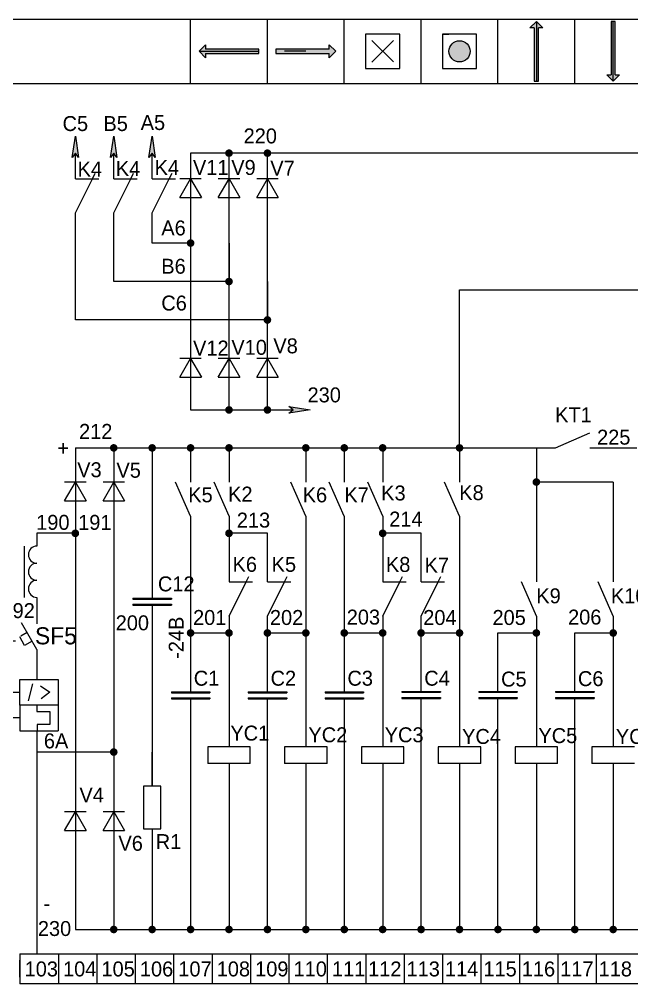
# Model space of a CAD drawing. Header units: inches. Extents: x 0 to 2090, y -987 to 594.
# Drawn here: x 1789.4 to 1932.9, y 344.9 to 570.7 of the extents above; entities that cross this region are included whole.
import ezdxf

# ---------------------------------------------------------------- set-up
doc = ezdxf.new("R2010")
doc.units = ezdxf.units.IN
doc.header["$MEASUREMENT"] = 0

# ---------------------------------------------------------------- blocks, each defined once
blk = doc.blocks.new('авт защ-верт-теп-элмаг')
for p, q in [((0, 0.8), (0, -4.2)), ((0, -10.2), (-3.6, -3.97)), ((-2.26, -6.22), (-3.78, -7.1)), ((-8, -8.2), (-8, -11.2)), ((-5, -8.2), (-7, -8.2)), ((-2.87, -9.28), (-4.04, -7.25)), ((-1.08, -8.24), (-2.87, -9.28)), ((0, -10.2), (0, -17.2)), ((-8, -13.2), (-8, -16.2)), ((-4, -17.2), (5, -17.2)), ((-4, -23.2), (-4, -17.2)), ((5, -17.2), (5, -23.2)), ((-8, -18.2), (-8, -21.2)), ((-7, -20.2), (-4, -20.2)), ((-1, -18.2), (-2.07, -22.18)), ((0.86, -18.72), (3, -20.2)), ((3, -20.2), (1, -21.72)), ((-8, -26.2), (-8, -23.2)), ((-4, -23.2), (-4, -29.2)), ((5, -23.2), (-4, -23.2)), ((0, -23.2), (0, -24.72)), ((0, -24.72), (3.06, -24.72)), ((3.06, -24.72), (3.06, -27.71)), ((5, -23.2), (5, -29.2)), ((-4, -26.2), (-7, -26.2)), ((-4, -29.2), (5, -29.2)), ((0, -29.2), (0, -34.2)), ((0.06, -27.71), (0.06, -29.18)), ((3.06, -27.71), (0.06, -27.71))]:
    blk.add_line(p, q)

msp = doc.modelspace()

# ---------------------------------------------------------------- hatches: boundary and pattern name
for points in [[(1910.55, 570.23), (1909.05, 568.73), (1910.05, 568.73), (1910.05, 556.23), (1911.05, 556.23), (1911.05, 568.73), (1912.05, 568.73)], [(1928.55, 556.23), (1930.05, 557.73), (1929.05, 557.73), (1929.05, 570.23), (1928.05, 570.23), (1928.05, 557.73), (1927.05, 557.73)], [(1831.55, 563.23), (1833.05, 561.73), (1833.05, 562.73), (1845.55, 562.73), (1845.55, 563.73), (1833.05, 563.73), (1833.05, 564.73)], [(1863.55, 563.23), (1862.05, 564.73), (1862.05, 563.73), (1849.55, 563.73), (1849.55, 562.73), (1862.05, 562.73), (1862.05, 561.73)], [(1802.55, 543.39), (1803.27, 538.39), (1802.55, 539.39), (1801.77, 538.39)], [(1811.55, 543.39), (1812.27, 538.39), (1811.55, 539.39), (1810.77, 538.39)], [(1820.55, 543.39), (1821.27, 538.39), (1820.55, 539.39), (1819.77, 538.39)], [(1857.55, 479.27), (1852.55, 478.54), (1853.55, 479.27), (1852.55, 480.05)]]:
    msp.add_hatch(color=256).paths.add_polyline_path(points)
h = msp.add_hatch(color=256)
edge = h.paths.add_edge_path()
edge.add_arc((1892.55, 563.23), 2.49, 0, 360)
h = msp.add_hatch(color=256)
edge = h.paths.add_edge_path()
edge.add_arc((1838.55, 539.39), 0.9, 0, 360)
h = msp.add_hatch(color=256)
edge = h.paths.add_edge_path()
edge.add_arc((1847.55, 539.39), 0.9, 0, 360)
h = msp.add_hatch(color=256)
edge = h.paths.add_edge_path()
edge.add_arc((1829.55, 518.33), 0.9, 0, 360)
h = msp.add_hatch(color=256)
edge = h.paths.add_edge_path()
edge.add_arc((1838.55, 509.33), 0.9, 0, 360)
h = msp.add_hatch(color=256)
edge = h.paths.add_edge_path()
edge.add_arc((1847.55, 500.33), 0.9, 0, 360)
h = msp.add_hatch(color=256)
edge = h.paths.add_edge_path()
edge.add_arc((1838.55, 479.27), 0.9, 0, 360)
h = msp.add_hatch(color=256)
edge = h.paths.add_edge_path()
edge.add_arc((1847.55, 479.27), 0.9, 0, 360)
h = msp.add_hatch(color=256)
edge = h.paths.add_edge_path()
edge.add_arc((1811.55, 470.38), 0.9, 0, 360)
h = msp.add_hatch(color=256)
edge = h.paths.add_edge_path()
edge.add_arc((1820.55, 470.38), 0.9, 0, 360)
h = msp.add_hatch(color=256)
edge = h.paths.add_edge_path()
edge.add_arc((1829.55, 470.38), 0.9, 0, 360)
h = msp.add_hatch(color=256)
edge = h.paths.add_edge_path()
edge.add_arc((1838.55, 470.38), 0.9, 0, 360)
h = msp.add_hatch(color=256)
edge = h.paths.add_edge_path()
edge.add_arc((1856.55, 470.38), 0.9, 0, 360)
h = msp.add_hatch(color=256)
edge = h.paths.add_edge_path()
edge.add_arc((1865.55, 470.38), 0.9, 0, 360)
h = msp.add_hatch(color=256)
edge = h.paths.add_edge_path()
edge.add_arc((1874.55, 470.38), 0.9, 0, 360)
h = msp.add_hatch(color=256)
edge = h.paths.add_edge_path()
edge.add_arc((1892.55, 470.38), 0.9, 0, 360)
h = msp.add_hatch(color=256)
edge = h.paths.add_edge_path()
edge.add_arc((1910.55, 462.38), 0.9, 0, 360)
h = msp.add_hatch(color=256)
edge = h.paths.add_edge_path()
edge.add_arc((1802.55, 450.38), 0.9, 0, 360)
h = msp.add_hatch(color=256)
edge = h.paths.add_edge_path()
edge.add_arc((1838.55, 450.38), 0.9, 0, 360)
h = msp.add_hatch(color=256)
edge = h.paths.add_edge_path()
edge.add_arc((1874.55, 450.38), 0.9, 0, 360)
h = msp.add_hatch(color=256)
h.paths.add_polyline_path([(1816.04, 433.77), (1816.04, 433.57), (1825.06, 433.57), (1825.06, 433.77)])
h.paths.add_polyline_path([(1816.04, 435.19), (1816.04, 434.99), (1825.06, 434.99), (1825.06, 435.19)])
h = msp.add_hatch(color=256)
edge = h.paths.add_edge_path()
edge.add_arc((1829.55, 427.05), 0.9, 0, 360)
h = msp.add_hatch(color=256)
edge = h.paths.add_edge_path()
edge.add_arc((1838.55, 427.05), 0.9, 0, 360)
h = msp.add_hatch(color=256)
edge = h.paths.add_edge_path()
edge.add_arc((1847.55, 427.05), 0.9, 0, 360)
h = msp.add_hatch(color=256)
edge = h.paths.add_edge_path()
edge.add_arc((1856.55, 427.05), 0.9, 0, 360)
h = msp.add_hatch(color=256)
edge = h.paths.add_edge_path()
edge.add_arc((1865.55, 427.05), 0.9, 0, 360)
h = msp.add_hatch(color=256)
edge = h.paths.add_edge_path()
edge.add_arc((1874.55, 427.05), 0.9, 0, 360)
h = msp.add_hatch(color=256)
edge = h.paths.add_edge_path()
edge.add_arc((1883.55, 427.05), 0.9, 0, 360)
h = msp.add_hatch(color=256)
edge = h.paths.add_edge_path()
edge.add_arc((1892.55, 427.05), 0.9, 0, 360)
h = msp.add_hatch(color=256)
edge = h.paths.add_edge_path()
edge.add_arc((1910.55, 427.05), 0.9, 0, 360)
h = msp.add_hatch(color=256)
edge = h.paths.add_edge_path()
edge.add_arc((1928.55, 427.05), 0.9, 0, 360)
h = msp.add_hatch(color=256)
h.paths.add_polyline_path([(1825.04, 411.83), (1825.04, 411.63), (1834.06, 411.63), (1834.06, 411.83)])
h.paths.add_polyline_path([(1825.04, 413.25), (1825.04, 413.05), (1834.06, 413.05), (1834.06, 413.25)])
h = msp.add_hatch(color=256)
h.paths.add_polyline_path([(1843.04, 411.83), (1843.04, 411.63), (1852.06, 411.63), (1852.06, 411.83)])
h.paths.add_polyline_path([(1843.04, 413.25), (1843.04, 413.05), (1852.06, 413.05), (1852.06, 413.25)])
h = msp.add_hatch(color=256)
h.paths.add_polyline_path([(1861.04, 411.83), (1861.04, 411.63), (1870.06, 411.63), (1870.06, 411.83)])
h.paths.add_polyline_path([(1861.04, 413.25), (1861.04, 413.05), (1870.06, 413.05), (1870.06, 413.25)])
h = msp.add_hatch(color=256)
h.paths.add_polyline_path([(1879.04, 411.93), (1879.04, 411.73), (1888.06, 411.73), (1888.06, 411.93)])
h.paths.add_polyline_path([(1879.04, 413.35), (1879.04, 413.15), (1888.06, 413.15), (1888.06, 413.35)])
h = msp.add_hatch(color=256)
h.paths.add_polyline_path([(1897.04, 411.93), (1897.04, 411.73), (1906.06, 411.73), (1906.06, 411.93)])
h.paths.add_polyline_path([(1897.04, 413.35), (1897.04, 413.15), (1906.06, 413.15), (1906.06, 413.35)])
h = msp.add_hatch(color=256)
h.paths.add_polyline_path([(1915.04, 411.93), (1915.04, 411.73), (1924.06, 411.73), (1924.06, 411.93)])
h.paths.add_polyline_path([(1915.04, 413.35), (1915.04, 413.15), (1924.06, 413.15), (1924.06, 413.35)])
h = msp.add_hatch(color=256)
edge = h.paths.add_edge_path()
edge.add_arc((1811.55, 399.16), 0.9, 0, 360)
h = msp.add_hatch(color=256)
edge = h.paths.add_edge_path()
edge.add_arc((1811.55, 357.62), 0.9, 0, 360)
h = msp.add_hatch(color=256)
edge = h.paths.add_edge_path()
edge.add_arc((1820.55, 357.62), 0.9, 0, 360)
h = msp.add_hatch(color=256)
edge = h.paths.add_edge_path()
edge.add_arc((1829.55, 357.62), 0.9, 0, 360)
h = msp.add_hatch(color=256)
edge = h.paths.add_edge_path()
edge.add_arc((1838.55, 357.62), 0.9, 0, 360)
h = msp.add_hatch(color=256)
edge = h.paths.add_edge_path()
edge.add_arc((1847.55, 357.62), 0.9, 0, 360)
h = msp.add_hatch(color=256)
edge = h.paths.add_edge_path()
edge.add_arc((1856.55, 357.62), 0.9, 0, 360)
h = msp.add_hatch(color=256)
edge = h.paths.add_edge_path()
edge.add_arc((1865.55, 357.62), 0.9, 0, 360)
h = msp.add_hatch(color=256)
edge = h.paths.add_edge_path()
edge.add_arc((1874.55, 357.62), 0.9, 0, 360)
h = msp.add_hatch(color=256)
edge = h.paths.add_edge_path()
edge.add_arc((1883.55, 357.62), 0.9, 0, 360)
h = msp.add_hatch(color=256)
edge = h.paths.add_edge_path()
edge.add_arc((1892.55, 357.62), 0.9, 0, 360)
h = msp.add_hatch(color=256)
edge = h.paths.add_edge_path()
edge.add_arc((1901.55, 357.62), 0.9, 0, 360)
h = msp.add_hatch(color=256)
edge = h.paths.add_edge_path()
edge.add_arc((1910.55, 357.62), 0.9, 0, 360)
h = msp.add_hatch(color=256)
edge = h.paths.add_edge_path()
edge.add_arc((1919.55, 357.62), 0.9, 0, 360)
h = msp.add_hatch(color=256)
edge = h.paths.add_edge_path()
edge.add_arc((1928.55, 357.62), 0.9, 0, 360)

# ---------------------------------------------------------------- linework, layer by layer
for p, q in [((1780.18, 570.73), (2088.61, 570.73)), ((1829.55, 555.73), (1829.55, 570.73)), ((1847.55, 555.73), (1847.55, 570.73)), ((1865.55, 555.73), (1865.55, 570.73)), ((1883.55, 555.73), (1883.55, 570.73)), ((1901.55, 555.73), (1901.55, 570.73)), ((1910.55, 570.23), (1909.05, 568.73)), ((1910.55, 570.23), (1912.05, 568.73)), ((1910.55, 570.23), (1910.55, 556.23)), ((1919.55, 555.73), (1919.55, 570.73)), ((1928.05, 570.23), (1928.05, 557.73)), ((1929.05, 570.23), (1928.05, 570.23)), ((1928.55, 556.23), (1928.55, 570.23)), ((1929.05, 557.73), (1929.05, 570.23)), ((1878.55, 567.24), (1870.55, 567.24)), ((1870.55, 567.24), (1870.55, 559.24)), ((1878.55, 559.24), (1878.55, 567.24)), ((1896.55, 567.23), (1888.55, 567.23)), ((1888.55, 567.23), (1888.55, 559.23)), ((1888.55, 567.23), (1890.03, 567.23)), ((1896.55, 559.23), (1896.55, 567.23)), ((1910.05, 568.73), (1909.05, 568.73)), ((1910.05, 568.73), (1910.05, 556.23)), ((1911.05, 556.23), (1911.05, 568.73)), ((1912.05, 568.73), (1911.05, 568.73)), ((1928.55, 563.23), (1928.55, 568.23)), ((1831.55, 563.23), (1833.05, 564.73)), ((1833.05, 564.73), (1833.05, 563.73)), ((1862.05, 563.73), (1862.05, 564.73)), ((1863.55, 563.23), (1862.05, 564.73)), ((1872.04, 565.76), (1877.05, 560.74)), ((1872.04, 560.72), (1877.05, 565.74)), ((1831.55, 563.23), (1833.05, 561.73)), ((1831.55, 563.23), (1845.55, 563.23)), ((1845.55, 563.73), (1833.05, 563.73)), ((1833.05, 562.73), (1845.55, 562.73)), ((1833.05, 562.73), (1833.05, 561.73)), ((1838.55, 563.23), (1843.55, 563.23)), ((1845.55, 562.73), (1845.55, 563.73)), ((1862.05, 563.73), (1849.55, 563.73)), ((1849.55, 563.73), (1849.55, 562.73)), ((1849.55, 562.73), (1862.05, 562.73)), ((1856.55, 563.23), (1851.55, 563.23)), ((1863.55, 563.23), (1862.05, 561.73)), ((1862.05, 561.73), (1862.05, 562.73)), ((1910.55, 563.23), (1910.55, 558.23)), ((1870.55, 559.24), (1878.55, 559.24)), ((1888.55, 559.23), (1896.55, 559.23)), ((1780.18, 555.73), (2034.05, 555.73)), ((1829.55, 555.73), (1847.55, 555.73)), ((1847.55, 555.73), (1865.55, 555.73)), ((1865.55, 555.73), (1883.55, 555.73)), ((1883.55, 555.73), (1901.55, 555.73)), ((1901.55, 555.73), (1919.55, 555.73)), ((1910.05, 556.23), (1911.05, 556.23)), ((1919.55, 555.73), (1937.55, 555.73)), ((1927.05, 557.73), (1928.05, 557.73)), ((1928.55, 556.23), (1927.05, 557.73)), ((1928.55, 556.23), (1930.05, 557.73)), ((1929.05, 557.73), (1930.05, 557.73)), ((1801.77, 538.39), (1802.55, 543.39)), ((1802.55, 543.39), (1803.27, 538.39)), ((1810.77, 538.39), (1811.55, 543.39)), ((1811.55, 543.39), (1812.27, 538.39)), ((1819.77, 538.39), (1820.55, 543.39)), ((1820.55, 543.39), (1821.27, 538.39)), ((1802.55, 539.39), (1801.77, 538.39)), ((1802.55, 533.39), (1802.55, 539.39)), ((1802.55, 533.39), (1802.55, 539.39)), ((1803.27, 538.39), (1802.55, 539.39)), ((1811.55, 539.39), (1810.77, 538.39)), ((1811.55, 533.39), (1811.55, 539.39)), ((1811.55, 533.39), (1811.55, 539.39)), ((1812.27, 538.39), (1811.55, 539.39)), ((1820.55, 539.39), (1819.77, 538.39)), ((1820.55, 533.39), (1820.55, 539.39)), ((1820.55, 533.39), (1820.55, 539.39)), ((1821.27, 538.39), (1820.55, 539.39)), ((1973.55, 539.39), (1829.55, 539.39)), ((1829.55, 539.39), (1829.55, 479.27)), ((1838.55, 479.27), (1838.55, 539.39)), ((1847.55, 479.27), (1847.55, 539.39)), ((1802.55, 533.39), (1806.55, 533.39)), ((1802.55, 525.39), (1806.55, 533.39)), ((1806.55, 533.39), (1807.2, 534.7)), ((1806.55, 533.39), (1808.02, 533.39)), ((1811.55, 533.39), (1815.55, 533.39)), ((1811.55, 525.39), (1815.55, 533.39)), ((1815.55, 533.39), (1816.2, 534.7)), ((1815.55, 533.39), (1817.02, 533.39)), ((1820.55, 533.39), (1824.55, 533.39)), ((1820.55, 525.39), (1824.55, 533.39)), ((1824.55, 533.39), (1825.2, 534.7)), ((1824.55, 533.39), (1826.02, 533.39)), ((1832.05, 533.39), (1827.04, 533.39)), ((1827.04, 529.03), (1829.55, 533.39)), ((1829.55, 533.39), (1832.07, 529.03)), ((1841.05, 533.39), (1836.04, 533.39)), ((1836.04, 529.03), (1838.55, 533.39)), ((1838.55, 533.39), (1841.07, 529.03)), ((1850.05, 533.39), (1845.04, 533.39)), ((1845.04, 529.03), (1847.55, 533.39)), ((1847.55, 533.39), (1850.07, 529.03)), ((1827.04, 529.03), (1832.07, 529.03)), ((1836.04, 529.03), (1841.07, 529.03)), ((1845.04, 529.03), (1850.07, 529.03)), ((1829.55, 527.33), (1829.55, 491.33)), ((1829.55, 527.33), (1829.55, 518.33)), ((1802.55, 500.33), (1802.55, 525.39)), ((1811.55, 509.33), (1811.55, 525.39)), ((1820.55, 518.33), (1820.55, 525.39)), ((1829.55, 518.33), (1820.55, 518.33)), ((1838.55, 518.33), (1838.55, 509.33)), ((1838.55, 509.33), (1811.55, 509.33)), ((1847.55, 509.33), (1847.55, 500.33)), ((1892.55, 470.38), (1892.55, 507.36)), ((1892.55, 507.36), (2018.55, 507.36)), ((1847.55, 500.33), (1802.55, 500.33)), ((1832.05, 491.33), (1827.04, 491.33)), ((1827.04, 486.97), (1829.55, 491.33)), ((1829.55, 491.33), (1832.07, 486.97)), ((1841.05, 491.33), (1836.04, 491.33)), ((1836.04, 486.97), (1838.55, 491.33)), ((1838.55, 491.33), (1841.07, 486.97)), ((1850.05, 491.33), (1845.04, 491.33)), ((1845.04, 486.97), (1847.55, 491.33)), ((1847.55, 491.33), (1850.07, 486.97)), ((1827.04, 486.97), (1832.07, 486.97)), ((1836.04, 486.97), (1841.07, 486.97)), ((1845.04, 486.97), (1850.07, 486.97)), ((1829.55, 479.27), (1838.55, 479.27)), ((1838.55, 479.27), (1847.55, 479.27)), ((1847.55, 479.27), (1853.55, 479.27)), ((1853.55, 479.27), (1852.55, 480.05)), ((1852.55, 480.05), (1857.55, 479.27)), ((1852.55, 478.54), (1853.55, 479.27)), ((1857.55, 479.27), (1852.55, 478.54)), ((1915.05, 470.38), (1923.05, 473.88)), ((1802.55, 470.38), (1811.55, 470.38)), ((1802.55, 470.38), (1802.55, 357.62)), ((1811.55, 470.38), (1820.55, 470.38)), ((1811.55, 470.38), (1811.55, 357.62)), ((1820.55, 470.38), (1829.55, 470.38)), ((1820.55, 470.38), (1820.55, 434.99)), ((1829.55, 470.38), (1838.55, 470.38)), ((1829.55, 470.38), (1829.55, 462.38)), ((1838.55, 470.38), (1856.55, 470.38)), ((1838.55, 470.38), (1838.55, 462.38)), ((1856.55, 470.38), (1865.55, 470.38)), ((1856.55, 470.38), (1856.55, 462.38)), ((1865.55, 470.38), (1874.55, 470.38)), ((1865.55, 470.38), (1865.55, 462.38)), ((1874.55, 470.38), (1892.55, 470.38)), ((1874.55, 470.38), (1874.55, 462.38)), ((1892.55, 470.38), (1910.55, 470.38)), ((1892.55, 470.38), (1892.55, 462.38)), ((1910.55, 470.38), (1915.05, 470.38)), ((1910.55, 470.38), (1910.55, 438.99)), ((1923.05, 470.38), (1928.55, 470.38)), ((1928.55, 470.38), (1934.05, 470.38)), ((1805.05, 462.38), (1800.04, 462.38)), ((1800.04, 458.02), (1802.55, 462.38)), ((1802.55, 462.38), (1805.07, 458.02)), ((1814.05, 462.38), (1809.04, 462.38)), ((1809.04, 458.02), (1811.55, 462.38)), ((1811.55, 462.38), (1814.07, 458.02)), ((1829.55, 454.38), (1826.05, 462.38)), ((1838.55, 454.38), (1835.05, 462.38)), ((1856.55, 454.38), (1853.05, 462.38)), ((1865.55, 454.38), (1862.05, 462.38)), ((1874.55, 454.38), (1871.05, 462.38)), ((1892.55, 454.38), (1889.05, 462.38)), ((1928.55, 462.38), (1910.55, 462.38)), ((1928.55, 462.38), (1928.55, 438.99)), ((1800.04, 458.02), (1805.07, 458.02)), ((1802.55, 458.38), (1802.55, 450.38)), ((1809.04, 458.02), (1814.07, 458.02)), ((1829.55, 454.38), (1829.55, 413.05)), ((1838.55, 454.38), (1838.55, 438.99)), ((1856.55, 454.38), (1856.55, 400.42)), ((1865.55, 454.38), (1865.55, 413.05)), ((1874.55, 454.38), (1874.55, 438.99)), ((1892.55, 454.38), (1892.55, 400.42)), ((1802.55, 450.38), (1793.55, 450.38)), ((1793.55, 450.38), (1793.55, 447.38)), ((1793.55, 450.38), (1793.55, 447.38)), ((1847.55, 450.38), (1838.55, 450.38)), ((1847.55, 438.99), (1847.55, 450.38)), ((1883.55, 450.38), (1874.55, 450.38)), ((1883.55, 438.99), (1883.55, 450.38)), ((1790.55, 447.38), (1790.55, 435.38)), ((1838.55, 438.99), (1842.55, 438.99)), ((1838.55, 430.99), (1842.55, 438.99)), ((1842.55, 438.99), (1843.2, 440.29)), ((1842.55, 438.99), (1844.02, 438.99)), ((1847.55, 438.99), (1851.55, 438.99)), ((1847.55, 430.99), (1851.55, 438.99)), ((1851.55, 438.99), (1852.2, 440.29)), ((1851.55, 438.99), (1853.02, 438.99)), ((1874.55, 438.99), (1878.55, 438.99)), ((1874.55, 430.99), (1878.55, 438.99)), ((1878.55, 438.99), (1879.2, 440.29)), ((1878.55, 438.99), (1880.02, 438.99)), ((1883.55, 438.99), (1887.55, 438.99)), ((1883.55, 430.99), (1887.55, 438.99)), ((1887.55, 438.99), (1888.2, 440.29)), ((1887.55, 438.99), (1889.02, 438.99)), ((1910.55, 430.99), (1907.05, 438.99)), ((1928.55, 430.99), (1925.05, 438.99)), ((1793.55, 435.38), (1793.55, 434.16)), ((1816.04, 435.19), (1825.06, 435.19)), ((1816.04, 435.19), (1816.04, 434.99)), ((1816.04, 434.99), (1825.06, 434.99)), ((1816.04, 433.77), (1825.06, 433.77)), ((1816.04, 433.77), (1816.04, 433.57)), ((1816.04, 433.77), (1825.06, 433.77)), ((1816.04, 433.57), (1825.06, 433.57)), ((1816.04, 433.57), (1825.06, 433.57)), ((1820.55, 435.19), (1820.55, 434.99)), ((1820.55, 433.77), (1820.55, 391.16)), ((1820.55, 433.77), (1820.55, 433.57)), ((1825.06, 435.19), (1825.06, 434.99)), ((1825.06, 433.77), (1825.06, 433.57)), ((1838.55, 430.99), (1838.55, 400.42)), ((1847.55, 413.05), (1847.55, 430.99)), ((1874.55, 430.99), (1874.55, 400.42)), ((1883.55, 413.15), (1883.55, 430.99)), ((1910.55, 430.99), (1910.55, 400.42)), ((1928.55, 430.99), (1928.55, 400.42)), ((1829.55, 427.05), (1838.55, 427.05)), ((1847.55, 427.05), (1856.55, 427.05)), ((1865.55, 427.05), (1874.55, 427.05)), ((1883.55, 427.05), (1892.55, 427.05)), ((1901.55, 413.15), (1901.55, 427.05)), ((1901.55, 427.05), (1910.55, 427.05)), ((1919.55, 413.15), (1919.55, 427.05)), ((1919.55, 427.05), (1928.55, 427.05)), ((1825.04, 413.25), (1834.06, 413.25)), ((1825.04, 413.25), (1825.04, 413.05)), ((1834.06, 413.25), (1834.06, 413.05)), ((1843.04, 413.25), (1852.06, 413.25)), ((1843.04, 413.25), (1843.04, 413.05)), ((1847.55, 413.25), (1847.55, 413.05)), ((1852.06, 413.25), (1852.06, 413.05)), ((1861.04, 413.25), (1870.06, 413.25)), ((1861.04, 413.25), (1861.04, 413.05)), ((1865.55, 413.25), (1865.55, 413.05)), ((1870.06, 413.25), (1870.06, 413.05)), ((1879.04, 413.35), (1888.06, 413.35)), ((1879.04, 413.35), (1879.04, 413.15)), ((1883.55, 413.35), (1883.55, 413.15)), ((1888.06, 413.35), (1888.06, 413.15)), ((1897.04, 413.35), (1906.06, 413.35)), ((1897.04, 413.35), (1897.04, 413.15)), ((1901.55, 413.35), (1901.55, 413.15)), ((1906.06, 413.35), (1906.06, 413.15)), ((1915.04, 413.35), (1924.06, 413.35)), ((1915.04, 413.35), (1915.04, 413.15)), ((1919.55, 413.35), (1919.55, 413.15)), ((1924.06, 413.35), (1924.06, 413.15)), ((1825.04, 413.05), (1834.06, 413.05)), ((1825.04, 411.83), (1834.06, 411.83)), ((1825.04, 411.83), (1825.04, 411.63)), ((1825.04, 411.63), (1834.06, 411.63)), ((1829.55, 411.83), (1829.55, 398.55)), ((1834.06, 411.83), (1834.06, 411.63)), ((1843.04, 413.05), (1852.06, 413.05)), ((1843.04, 411.83), (1852.06, 411.83)), ((1843.04, 411.83), (1843.04, 411.63)), ((1843.04, 411.63), (1852.06, 411.63)), ((1847.55, 398.55), (1847.55, 411.83)), ((1847.55, 411.83), (1847.55, 411.63)), ((1852.06, 411.83), (1852.06, 411.63)), ((1861.04, 413.05), (1870.06, 413.05)), ((1861.04, 411.83), (1870.06, 411.83)), ((1861.04, 411.83), (1861.04, 411.63)), ((1861.04, 411.63), (1870.06, 411.63)), ((1865.55, 411.83), (1865.55, 398.55)), ((1865.55, 411.83), (1865.55, 411.63)), ((1870.06, 411.83), (1870.06, 411.63)), ((1879.04, 413.15), (1888.06, 413.15)), ((1879.04, 411.93), (1888.06, 411.93)), ((1879.04, 411.93), (1879.04, 411.73)), ((1879.04, 411.73), (1888.06, 411.73)), ((1883.55, 398.65), (1883.55, 411.93)), ((1883.55, 411.93), (1883.55, 411.73)), ((1888.06, 411.93), (1888.06, 411.73)), ((1897.04, 413.15), (1906.06, 413.15)), ((1897.04, 411.93), (1906.06, 411.93)), ((1897.04, 411.93), (1897.04, 411.73)), ((1897.04, 411.73), (1906.06, 411.73)), ((1901.55, 411.93), (1901.55, 411.73)), ((1901.55, 357.62), (1901.55, 411.73)), ((1906.06, 411.93), (1906.06, 411.73)), ((1915.04, 413.15), (1924.06, 413.15)), ((1915.04, 411.93), (1924.06, 411.93)), ((1915.04, 411.93), (1915.04, 411.73)), ((1915.04, 411.73), (1924.06, 411.73)), ((1919.55, 411.93), (1919.55, 411.73)), ((1919.55, 357.62), (1919.55, 411.73)), ((1924.06, 411.93), (1924.06, 411.73)), ((1843.53, 400.42), (1833.56, 400.42)), ((1833.56, 400.42), (1833.56, 396.46)), ((1843.53, 396.46), (1843.53, 400.42)), ((1861.53, 400.42), (1851.56, 400.42)), ((1851.56, 400.42), (1851.56, 396.46)), ((1861.53, 396.46), (1861.53, 400.42)), ((1879.53, 400.42), (1869.56, 400.42)), ((1869.56, 400.42), (1869.56, 396.46)), ((1879.53, 396.46), (1879.53, 400.42)), ((1897.53, 400.42), (1887.56, 400.42)), ((1887.56, 400.42), (1887.56, 396.46)), ((1897.53, 396.46), (1897.53, 400.42)), ((1915.53, 400.42), (1905.56, 400.42)), ((1905.56, 400.42), (1905.56, 396.46)), ((1915.53, 396.46), (1915.53, 400.42)), ((1933.53, 400.42), (1923.56, 400.42)), ((1923.56, 400.42), (1923.56, 396.46)), ((1811.55, 399.16), (1793.55, 399.16)), ((1793.55, 399.16), (1793.55, 351.92)), ((1820.55, 391.16), (1820.55, 399.16)), ((1829.55, 398.55), (1829.55, 357.62)), ((1847.55, 357.62), (1847.55, 398.55)), ((1865.55, 398.55), (1865.55, 357.62)), ((1883.55, 357.62), (1883.55, 398.65)), ((1843.53, 396.46), (1833.56, 396.46)), ((1838.55, 396.46), (1838.55, 357.62)), ((1861.53, 396.46), (1851.56, 396.46)), ((1856.55, 396.46), (1856.55, 357.62)), ((1879.53, 396.46), (1869.56, 396.46)), ((1874.55, 396.46), (1874.55, 357.62)), ((1897.53, 396.46), (1887.56, 396.46)), ((1892.55, 396.46), (1892.55, 357.62)), ((1915.53, 396.46), (1905.56, 396.46)), ((1910.55, 396.46), (1910.55, 357.62)), ((1933.53, 396.46), (1923.56, 396.46)), ((1928.55, 396.46), (1928.55, 357.62)), ((1822.55, 391.16), (1818.55, 391.16)), ((1818.55, 391.16), (1818.55, 381.16)), ((1822.55, 381.16), (1822.55, 391.16)), ((1805.05, 385.16), (1800.04, 385.16)), ((1800.04, 380.8), (1802.55, 385.16)), ((1802.55, 385.16), (1805.07, 380.8)), ((1814.05, 385.14), (1809.04, 385.14)), ((1809.04, 380.78), (1811.55, 385.14)), ((1811.55, 385.14), (1814.07, 380.78)), ((1800.04, 380.8), (1805.07, 380.8)), ((1809.04, 380.78), (1814.07, 380.78)), ((1818.55, 381.16), (1822.55, 381.16)), ((1820.55, 381.16), (1820.55, 357.62)), ((1802.55, 357.62), (1964.55, 357.62)), ((1838.55, 357.62), (1847.55, 357.62)), ((1892.55, 357.62), (1901.55, 357.62)), ((1910.55, 357.62), (1919.55, 357.62)), ((1928.55, 357.62), (1937.55, 357.62)), ((1789.58, 351.92), (1789.58, 344.92)), ((1789.58, 351.92), (2086.58, 351.92)), ((1789.58, 346.42), (1789.58, 350.42)), ((1798.58, 351.92), (1798.58, 344.92)), ((1807.58, 351.92), (1807.58, 344.92)), ((1816.58, 351.92), (1816.58, 344.92)), ((1825.58, 351.92), (1825.58, 344.92)), ((1834.58, 351.92), (1834.58, 344.92)), ((1843.58, 351.92), (1843.58, 344.92)), ((1852.58, 351.92), (1852.58, 344.92)), ((1861.58, 351.92), (1861.58, 344.92)), ((1870.58, 351.92), (1870.58, 344.92)), ((1879.58, 351.92), (1879.58, 344.92)), ((1888.58, 351.92), (1888.58, 344.92)), ((1897.58, 351.92), (1897.58, 344.92)), ((1906.58, 351.92), (1906.58, 344.92)), ((1915.58, 351.92), (1915.58, 344.92)), ((1924.58, 351.92), (1924.58, 344.92)), ((2086.58, 344.92), (1789.58, 344.92))]:
    msp.add_line(p, q)
msp.add_circle((1892.55, 563.23), 2.49)
for centre in [(1793.55, 445.38), (1793.55, 441.38), (1793.55, 437.38)]:
    msp.add_arc(centre, 2, 90, 270)

# ---------------------------------------------------------------- block references
msp.add_blockref('авт защ-верт-теп-элмаг', (1793.55, 433.36))

# ---------------------------------------------------------------- texts
for s, height, p in [('213', 3.5, (1840.38, 451.72)), ('214', 3.5, (1876.08, 451.97)), ('C12', 3.5, (1821.9, 436.79)), ('SF5', 4, (1793.1, 424.38))]:
    msp.add_text(s, height=height).set_placement(p)
at = {"char_height": 3.5, "attachment_point": 1}
for s, insert, width in [('C5', (1799.56, 548.07), 8.1276), ('B5', (1809.13, 548.07), 8.1276), ('A5', (1817.86, 548.31), 8.1276), ('220', (1841.97, 545.17), 8.1276), ('K4', (1812.04, 537.54), 8.1276), ('K4', (1821.13, 537.78), 8.1276), ('V11', (1830.11, 537.79), 8.1276), ('V9', (1839.08, 537.79), 8.1276), ('V7', (1848.22, 537.62), 8.1276), ('K4', (1803.08, 537.42), 8.1276), ('A6', (1822.69, 523.63), 8.1276), ('B6', (1822.69, 514.66), 8.1276), ('C6', (1822.69, 506.04), 8.1276), ('V12', (1830.13, 495.5), 8.1276), ('V10', (1839.1, 495.67), 8.1276), ('V8', (1848.94, 496.02), 8.1276), ('230', (1856.95, 484.54), 8.1276), ('KT1', (1914.94, 479.88), 8.1276), ('212', (1803.42, 475.99), 8.1276), ('225', (1924.77, 474.64), 8.1276), ('+', (1798.34, 472.1), 8.1276), ('V3', (1802.99, 467.01), 8.1276), ('V5', (1812.18, 466.9), 8.1276), ('K5', (1829, 461.14), 8.1276), ('K2', (1838.34, 461.31), 8.1276), ('K6', (1855.81, 461.13), 8.1276), ('K7', (1865.57, 461.13), 8.1276), ('K3', (1874.2, 461.57), 8.1276), ('K8', (1892.49, 461.65), 8.1276), ('190', (1793.38, 454.7), 8.1276), ('191', (1803.21, 454.69), 8.1276), ('K6', (1839.38, 444.86), 8.1276), ('K5', (1848.54, 444.86), 8.1276), ('K8', (1875.31, 444.84), 8.1276), ('K7', (1884.36, 444.67), 8.1276), ('K9', (1910.54, 437.49), 8.1276), ('K10', (1928.02, 437.49), 8.1276), ('192', (1785.25, 434.03), 8.1276), ('201', (1830.13, 432.42), 8.1276), ('202', (1848.13, 432.42), 8.1276), ('203', (1866.13, 432.51), 8.1276), ('204', (1884.05, 432.42), 8.1276), ('205', (1900.27, 432.42), 8.1276), ('206', (1917.98, 432.51), 8.1276), ('200', (1812, 431.17), 8.1276), ('C1', (1830.29, 418.2), 8.1276), ('C2', (1848.29, 418.2), 8.1276), ('C3', (1866.29, 418.2), 8.1276), ('C4', (1884.29, 418.2), 8.1276), ('C5', (1902.29, 418), 8.1276), ('C6', (1920.29, 418.1), 8.1276), ('YC1', (1838.87, 405.35), 8.1276), ('YC2', (1857.15, 404.95), 8.1276), ('YC3', (1875.03, 404.95), 8.1276), ('YC4', (1893.15, 404.56), 8.1276), ('YC5', (1911.03, 404.76), 8.1276), ('YC6', (1929.17, 404.56), 8.1276), ('6A', (1795.18, 403.53), 8.1276), ('V4', (1803.51, 390.86), 8.1276), ('V6', (1812.65, 379.55), 8.1276), ('R1', (1821.39, 379.94), 8.1276), (' -\\P230', (1793.77, 365.43), 8.1276), ('103', (1790.67, 350.13), 3.7722), ('104', (1799.67, 350.13), 3.7722), ('105', (1808.67, 350.13), 3.7722), ('106', (1817.67, 350.13), 3.7722), ('107', (1826.67, 350.13), 3.7722), ('108', (1835.67, 350.13), 3.7722), ('109', (1844.67, 350.13), 3.7722), ('110', (1853.67, 350.13), 3.7722), ('111', (1862.67, 350.13), 3.7722), ('112', (1871.14, 350.13), 3.7722), ('113', (1880.14, 350.13), 3.7722), ('114', (1889.14, 350.13), 3.7722), ('115', (1898.14, 350.13), 3.7722), ('116', (1907.14, 350.13), 3.7722), ('117', (1916.14, 350.13), 3.7722), ('118', (1925.14, 350.13), 3.7722)]:
    msp.add_mtext(s, dxfattribs=dict(at, insert=insert, width=width))
at = {"insert": (1824.43, 420.99), "char_height": 3.5, "width": 8.1276, "attachment_point": 1, "rotation": 90}
msp.add_mtext('-24B', dxfattribs=at)

doc.saveas('drawing.dxf')
